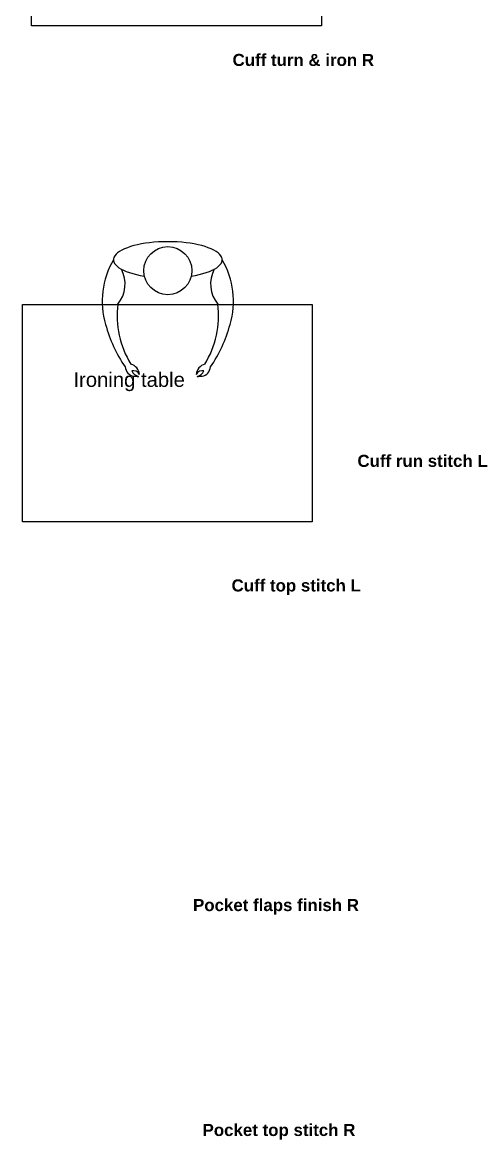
# Model space of a CAD drawing. Header units: feet. Extents: x 200 to 992, y 45 to 257.
# Drawn here: x 355.19 to 361.43, y 183.68 to 199.1 of the extents above; entities that cross this region are included whole.
import ezdxf

# ---------------------------------------------------------------- set-up
doc = ezdxf.new("R2010")
doc.units = ezdxf.units.FT
doc.header["$MEASUREMENT"] = 0
for name, color, linetype in [('prep side', 220, 'Continuous'), ('shank', 77, 'Continuous'), ('standing operator', 240, 'Continuous')]:
    doc.layers.add(name, color=color, linetype=linetype)
doc.styles.get("Standard").update_dxf_attribs({"font": 'arial.ttf'})

# ---------------------------------------------------------------- blocks, each defined once
blk = doc.blocks.new('sewing line')
at = {"linetype": 'ByBlock'}
for points in [[(-167.26953, 60.10334), (-163.26953, 60.10334), (-163.26953, 57.10334), (-167.26953, 57.10334)], [(-167.39561, 53.26052), (-163.39561, 53.26052), (-163.39561, 50.26052), (-167.39561, 50.26052)]]:
    blk.add_lwpolyline(points, close=True, dxfattribs=at)
at = {"layer": 'standing operator'}
blk.add_circle((-165.38847, 53.72579), 0.3314, dxfattribs=at)
for centre, radius, start, end in [((-165.16495, 53.30398), 1.12909, 149.566063, 196.497517), ((-165.61198, 53.30398), 1.12909, 343.502483, 30.433937), ((-166.4198, 53.54141), 0.44097, 321.008421, 27.632528), ((-164.35714, 53.54141), 0.44097, 152.367472, 218.991579), ((-164.85739, 53.09544), 1.23125, 172.133942, 212.405248), ((-165.91954, 53.09544), 1.23125, 327.594752, 7.866058), ((-164.38686, 53.48719), 1.92771, 195.151137, 214.435473), ((-166.39008, 53.48719), 1.92771, 325.564527, 344.848863), ((-165.94072, 52.28108), 0.16061, 4.787406, 74.171118), ((-164.83622, 52.28108), 0.16061, 105.828882, 175.212594), ((-165.83637, 52.40789), 0.14081, 184.390124, 259.877496), ((-165.8611, 52.25602), 0.08916, 25.560009, 106.981091), ((-165.7573, 52.40893), 0.1464, 207.518809, 255.319703), ((-164.91584, 52.25602), 0.08916, 73.018909, 154.439991), ((-165.01964, 52.40893), 0.1464, 284.680297, 332.481191), ((-164.94057, 52.40789), 0.14081, 280.122504, 355.609876), ((-165.80667, 52.98604), 0.71883, 265.65598, 270.977476), ((-164.97027, 52.98604), 0.71883, 269.022524, 274.34402)]:
    blk.add_arc(centre, radius, start, end, dxfattribs=at)
blk.add_ellipse((-165.38847, 53.87592), major_axis=(-0.75, 0), ratio=0.33333333, start_param=2.01554376, end_param=7.4092342, dxfattribs=at)
at = {"linetype": 'ByBlock', "insert": (-166.69089, 52.3219), "char_height": 0.2, "attachment_point": 1}
blk.add_mtext_dynamic_manual_height_columns('Ironing table', width=2.5839708, gutter_width=1, heights=[0], dxfattribs=at)
at = {"layer": 'prep side', "linetype": 'ByBlock', "char_height": 0.2, "attachment_point": 1}
for s, insert in [('{\\fArial|b1|i0|c0|p34;\\H0.83333x;Cuff turn & iron R}', (-164.49586, 56.71719)), ('{\\fArial|b1|i0|c0|p34;\\H0.83333x;Cuff run stitch L}', (-162.77279, 51.18409)), ('{\\fArial|b1|i0|c0|p34;\\H0.83333x;Cuff top stitch L}', (-164.50966, 49.46504)), ('{\\fArial|b1|i0|c0|p34;\\H0.83333x;Pocket flaps finish R}', (-165.04101, 45.05427)), ('{\\fArial|b1|i0|c0|p34;\\H0.83333x;Pocket top stitch R}', (-164.90961, 41.95018))]:
    blk.add_mtext_dynamic_manual_height_columns(s, width=2.9744346, gutter_width=1, heights=[0], dxfattribs=dict(at, insert=insert))

msp = doc.modelspace()

# ---------------------------------------------------------------- block references
at = {"layer": 'shank', "linetype": 'ByBlock'}
msp.add_blockref('sewing line', (522.59044, 141.94667), dxfattribs=at)

doc.saveas('drawing.dxf')
